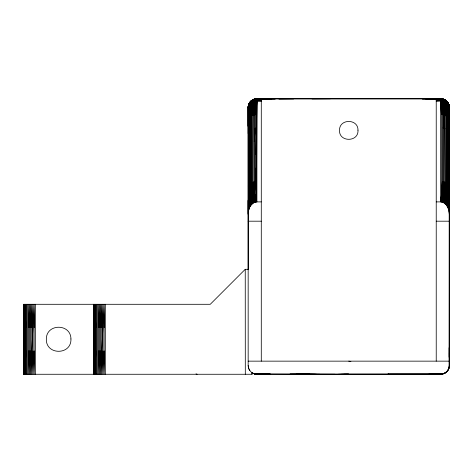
<?xml version="1.0" encoding="UTF-8"?>
<svg xmlns="http://www.w3.org/2000/svg" width="473" height="473" viewBox="0 0 473 473"><rect width="100%" height="100%" fill="white"/><g stroke="black" fill="none" stroke-linecap="round" stroke-linejoin="round"><path stroke-width="0.71" d="M24.194 327.618L24.224 304.293L24.631 327.618L23.904 374.267L23.904 304.293L24.224 374.267L24.661 304.293L25.187 327.618L25.211 374.267L25.861 350.942L25.879 304.293M25.187 327.618L25.211 304.293L25.861 327.618M28.457 374.267L28.457 304.293M93.678 327.618L93.63 304.293L93.63 374.267L93.885 304.293L93.885 374.267L94.198 304.293L94.635 374.267L95.168 350.942L95.191 304.293L95.836 327.618L95.853 374.267M94.606 327.618L94.635 304.293L95.168 327.618M95.836 327.618L95.853 304.293M98.437 374.267L98.437 304.293M261.285 99.395C256.07 98.573 248.828 100.696 248.213 106.833L248.201 126.35L248.201 106.662L248.916 103.918L250.111 101.973L248.591 104.775L248.165 107.477L248.165 365.523C248.053 370.193 252.239 374.38 256.91 374.267L270.331 374.22L255.201 374.102L252.57 373.114L255.201 374.102L335.026 374.267M248.331 211.845L248.337 199.683L248.538 210.668L248.165 214.257L248.201 200.333L248.207 213.045M255.083 374.078L440.605 374.267C445.282 374.391 449.462 370.193 449.35 365.523L449.35 107.477C449.462 102.807 445.282 98.615 440.605 98.733L256.91 98.733C253.055 98.686 248.969 101.594 248.591 105.568L248.538 210.668L249.638 207.387L249.821 197.288L249.833 103.841L250.028 102.144L252.801 99.927L256.91 98.898L441.25 98.869L444.945 99.886M436.23 100.205C439.659 100.069 443.887 100.229 446.453 102.883L446.477 205.093L448.682 209.521L449.35 214.257L449.315 200.333L449.309 213.045M447.695 370.643L444.975 373.096L440.605 374.267C444.963 374.356 448.972 370.731 449.309 366.38L449.35 107.477L448.197 103.138L448.617 103.971M256.053 374.226L256.91 374.267L254.208 373.841L251.961 372.7L252.008 374.267L23.65 374.267L23.881 350.942M28.481 327.618L29.48 304.293L29.48 374.267L28.481 350.942M29.527 327.618L30.568 304.293L30.568 374.267L29.527 350.942M98.461 327.618L99.46 304.293L99.46 374.267L98.461 350.942M99.501 327.618L100.548 304.293L100.548 374.267L99.501 350.942M248.567 199.044L248.828 209.521L248.916 104.965C250.867 100.294 256.839 99.348 261.285 99.762M249.318 184.494L248.899 198.429L249.194 208.427L249.502 102.866M249.821 183.938L249.318 197.838L249.638 207.387L251.039 205.093L251.057 102.883C253.629 100.229 257.856 100.069 261.285 100.205M445.099 203.644L444.715 99.927L443.307 99.159L440.605 98.733L422.235 98.768L440.605 98.78C445.264 98.597 449.445 102.824 449.35 107.477L449.315 126.35L449.161 106.194C448.575 102.085 444.904 98.662 440.605 98.774L440.605 201.888L443.55 202.61L446.477 205.093M445.814 204.318L445.743 102.475L445.4 101.937C446.406 99.206 442.391 98.952 440.605 98.733L442.421 98.922M447.086 205.95L447.103 103.339L446.802 101.305L444.62 99.738M251.039 205.093L253.563 202.828L256.478 201.9L256.91 101.293L256.496 100.98L256.283 99.017L275.28 98.768L255.089 98.922L252.535 99.904L250.412 101.624L248.916 103.918L248.213 106.561L248.508 105.036M442.308 202.125L442.421 101.429L440.605 100.714L436.23 100.714M31.797 327.618L32.891 304.293L32.891 374.267L31.797 350.942L31.709 304.293L30.633 327.618M30.633 350.942L31.709 374.267L31.797 350.942L34.091 304.293L34.091 374.267L32.998 350.942M101.778 327.618L102.866 304.293L102.866 374.267L101.778 350.942L101.689 304.293L100.613 327.618M100.613 350.942L101.689 374.267L101.778 350.942L104.072 304.293L104.072 374.267L102.978 350.942M256.053 201.947L255.994 101.328L256.91 100.714L261.285 100.714M443.142 202.42L443.307 101.594L442.935 99.111L440.605 98.733M441.463 201.947L441.516 101.328L441.013 100.98L441.013 98.751M449.001 105.036L449.179 126.35L449.09 106.892C449.817 108.252 448.629 103.108 447.529 102.724C444.821 99.436 440.132 99.17 436.23 99.395M248.201 133.599L248.213 106.833L249.318 103.138M251.701 204.318L251.766 102.475L252.109 101.937C251.122 99.235 255.083 98.887 256.91 98.733L256.91 201.888L256.478 201.9L256.094 194.752L255.627 202.018L255.178 194.846L255.089 101.429L256.496 100.98M449.119 111.108C450.473 105.846 447.647 99.833 441.912 98.833M449.119 357.186L449.303 106.833C448.227 101.021 441.344 99.034 436.23 99.762M256.094 154.706L256.91 101.293L261.285 101.293M94.606 350.942L94.198 374.267L94.168 350.942M248.337 186.332L248.567 172.349M449.184 211.845L449.161 106.194L449.267 106.526M252.411 203.644L252.801 99.927L254.208 99.159L256.91 98.78L275.28 98.904M443.952 202.828L444.159 101.825L443.792 99.383M25.187 350.942L24.661 374.267L24.631 350.942M448.942 199.044L448.682 209.521L448.924 105.568L448.806 104.444L447.399 101.973M95.836 350.942L95.191 374.267L95.168 350.942M444.726 203.349L445.726 182.548M253.173 203.077L253.351 101.825L253.717 99.383L256.91 98.774L254.716 99.011L254.444 99.561L254.716 101.393L255.994 101.328L255.178 114.762M448.617 198.429L448.315 208.427L448.451 103.628M248.201 269.468L248.165 107.477C248.035 100.85 255.71 98.017 261.285 99.105M448.197 197.838L447.878 207.387L447.488 102.144M251.79 182.548L250.725 205.507L250.412 103.339L250.714 101.305L252.895 99.738M447.695 117.203L448.008 102.866M446.453 182.962L447.109 196.774L446.79 205.507L446.453 196.307L446.151 204.697L445.726 195.893L445.46 203.969L444.945 195.538M448.197 184.494L447.363 206.411L447.109 196.774M256.478 201.9L256.094 168.057L253.966 202.61L253.404 195.243L254.273 181.662M34.227 327.618L35.315 304.293L35.315 374.267L34.227 350.942M104.208 327.618L105.29 304.293L105.29 374.267L104.208 350.942M449.315 366.339L449.315 352.834M449.35 365.523L448.924 368.225L447.677 370.666M251.79 115.814L252.535 102.121L255.994 101.328M441.031 201.9L442.338 181.502M252.57 115.453L253.351 101.825L252.895 101.5M253.404 115.158L254.208 101.594L254.58 100.832M254.373 202.42L254.273 114.927L255.089 101.429M256.094 114.667L256.91 101.293M251.062 196.307L251.358 204.697L251.79 195.893L252.05 203.969L253.404 181.898M443.236 181.662L441.888 202.018L441.415 194.752L440.605 201.888L436.23 201.888M444.112 181.898L443.236 195.012L443.55 202.61L444.945 182.194M443.236 128.278L444.112 115.158L443.307 101.594L443.792 101.133M254.273 141.622L255.178 128.112M249.064 103.628L248.355 106.194L248.337 126.35L248.23 106.537L249.023 104.095L248.969 105.183M443.236 195.012L442.728 202.255L442.338 194.846M248.591 107.477L248.165 107.477L248.213 106.833M248.508 107.454C247.953 104.563 249.91 101.831 252.109 100.187M249.401 104.025C249.673 100.85 253.256 99.277 255.994 98.78M448.842 104.911L448.806 105.231L445.743 102.475L441.516 101.328L442.338 114.762M248.68 106.336L248.355 107.477L248.561 125.623M248.165 107.477L248.632 105.763M248.213 106.561L248.355 105.656M447.488 103.12L447.103 103.339L446.134 102.434L446.134 100.708M446.89 102.499L446.802 102.984L446.453 102.883M447.086 371.394L448.315 369.644L449.184 367.231L449.114 347.75M250.66 101.861L251.057 100.98M441.912 101.151L442.048 98.928M442.935 100.832L442.799 101.393L441.516 101.328M248.337 105.745L248.567 104.84M449.179 367.255L448.197 369.862M248.426 106.892L248.266 107.454L248.23 106.975M248.242 106.526L248.355 106.194L248.567 118.96M271.608 99.094L255.97 99.058L256.91 98.733M251.382 100.708L251.382 102.434L248.709 105.231L248.674 104.911M248.567 132.31L248.899 131.689M248.632 105.231L248.969 104.61M252.21 100.524L253.717 99.383M252.978 100.187L253.203 99.809M249.336 103.102L250.028 102.144M249.265 103.238L249.709 102.576M254.279 99.277L254.013 99.561L254.852 99.401M248.165 269.303L245.245 269.303L210.26 304.293L23.65 304.293L23.65 374.267M250.229 101.967L252.7 99.85M446.477 372.003L443.952 373.605L441.415 374.232L388.12 374.267L388.12 373.841M248.414 105.704L248.899 118.345M436.23 101.293L441.013 100.98M251.045 101.045L252.428 100.146M255.597 98.833L255.597 101.151M445.726 372.612L442.338 374.096L337.953 374.267M444.62 101.5L444.159 101.825L444.945 115.453M252.109 101.937L252.535 102.121L250.412 103.339L250.028 103.12M255.113 99.117L256.597 98.756M440.605 100.714L441.143 100.453M445.4 101.937L444.975 102.121L445.726 115.814M296.335 374.267L319.6 374.267M249.064 104.492L249.821 117.203M440.605 100.205L441.226 99.992M254.592 99.07L253.351 99.49M251.057 102.883L250.714 102.984L250.625 102.499M442.923 99.07L444.159 99.49M440.605 99.762L441.274 99.59M442.308 374.102L388.12 374.078M440.605 99.395L443.071 99.561L446.27 101.163L448.487 103.853L449.303 106.561L449.09 105.432M447.677 103.841L448.008 103.788M255.97 99.058L256.91 98.922L256.372 98.845M436.23 99.105L443.024 99.295M254.208 99.159L254.58 99.111M307.935 374.267L316.591 374.267M445.743 102.475L446.134 102.434M441.143 98.845L425.907 99.094M441.415 374.232L289.937 374.22L309.395 374.078M440.919 98.756L441.54 99.058L436.23 98.898M428.993 374.078L442.432 373.901M278.952 99.094L293.65 98.904M306.309 374.161L289.937 374.22M312.02 98.904L330.385 98.768M422.235 98.904L441.25 98.869M344.06 374.267L348.755 374.244L340.974 374.267M342.511 374.267L348.755 374.244L339.454 374.267M309.395 374.22L296.275 374.214M256.91 201.888L261.285 201.888M248.165 221.193L261.285 221.193M436.23 221.193L449.35 221.193M248.165 361.147L449.35 361.147M255.089 98.922L255.42 98.922M255.822 373.912L270.331 374.078M309.573 374.149L315.432 374.267M256.265 98.869L256.91 98.922M251.382 102.434L251.766 102.475M442.935 99.111L443.307 99.159M441.54 99.058L440.605 98.922L441.226 99.017M256.283 99.017L256.91 99.105M441.415 98.768L442.338 98.904M255.089 374.078L255.994 374.22L254.273 373.865M255.55 374.149L255.994 374.22M249.502 103.788L249.833 103.841M256.242 99.265L256.91 99.395M440.605 99.105L441.274 99.265M256.242 99.59L256.91 99.762M195.999 373.877L197.17 374.267M256.283 99.992L256.91 100.205M444.112 128.508L444.945 128.804M253.351 373.51L254.208 373.841M448.451 104.492L448.197 117.759M444.041 99.519L447.103 101.624M256.372 100.453L256.91 100.714M252.535 373.096L253.404 373.534M445.4 100.187L445.743 100.4M442.095 98.922L442.397 99.117M446.027 100.932L445.536 100.264L447.446 102.399M253.717 101.133L254.208 101.594L254.273 114.927M446.477 371.394L446.79 371.707M444.809 99.85L445.306 100.524M448.179 103.102L447.807 102.576L448.244 103.238M447.961 102.99L448.741 104.32L448.883 105.763L448.54 105.183M249.833 370.666L248.591 368.225L248.165 365.523M447.074 101.606L447.281 101.967M444.313 99.809L444.531 100.187M448.54 104.61L449.303 107.477M446.689 101.417L446.855 101.861M448.942 132.31L449.179 132.948M448.942 104.84L449.315 106.662M448.392 103.634L448.493 104.095M254.273 195.012L254.787 202.255L255.178 194.846L255.201 202.125M442.421 101.429L443.236 114.927M440.605 101.293L441.415 114.667M251.955 373.197L252.008 374.267M249.821 197.288L250.146 206.411L250.406 196.774L250.43 205.95M248.916 104.965L249.318 117.759M444.112 195.243L444.342 203.077M252.57 195.538L252.789 203.349M253.404 195.243L253.563 202.828M23.881 327.618L23.65 304.293M448.942 118.96L449.102 105.467M448.593 104.965L448.617 118.345M25.861 350.942L25.879 374.267M436.23 98.733L436.23 361.147M309.395 373.841L309.395 374.267M261.285 98.733L261.285 361.147M248.337 119.598L248.337 269.628M245.245 269.303L245.31 374.267M97.485 304.293L97.485 374.267M96.622 304.293L96.622 374.267M27.511 304.293L27.511 374.267M26.648 304.293L26.648 374.267M348.755 361.147A39.023 6.563 9.8 0 1 350.901 361.526M448.706 367.415L448.682 368.869L448.676 367.415M70.938 338.964C71.63 355.4 45.645 355.4 46.336 338.964C46.389 323.337 70.885 323.337 70.938 338.964M357.984 130.17C358.83 142.355 338.68 142.355 339.531 130.17C339.265 118.563 358.244 118.563 357.984 130.17M255.024 373.593L253.563 373.605L255.024 373.623"/></g></svg>
